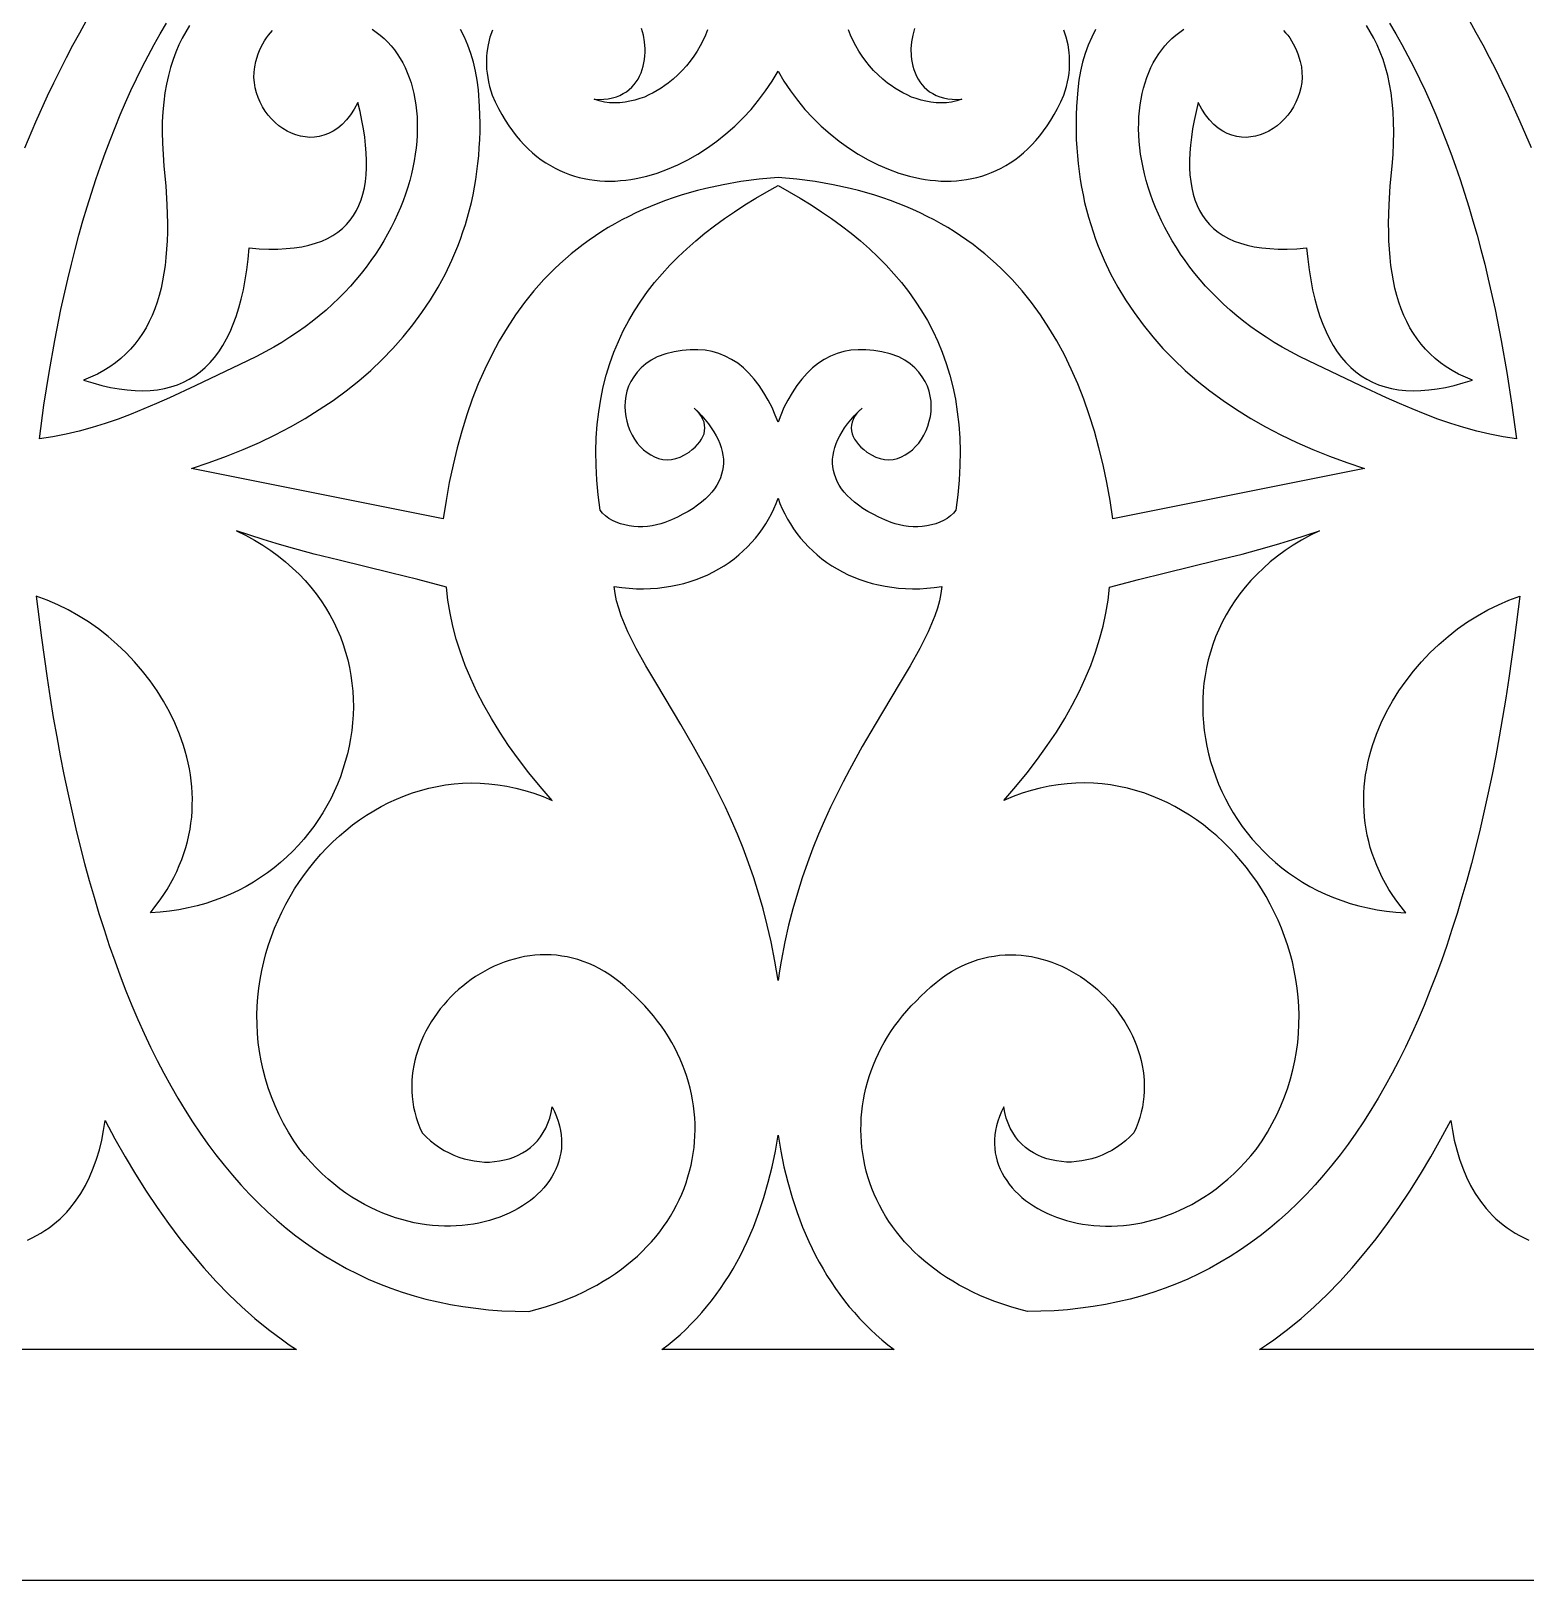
# Model space of a CAD drawing. Extents: x 38.7 to 88.7, y -52.9 to -2.9.
# Drawn here: x 55.49 to 71.81, y -52.91 to -35.98 of the extents above; entities that cross this region are included whole.
import ezdxf

# ---------------------------------------------------------------- set-up
doc = ezdxf.new("R2010")
doc.units = 0
doc.header["$MEASUREMENT"] = 0
doc.layers.add('LAYER_1', color=18, linetype='CONTINUOUS')

msp = doc.modelspace()

# ---------------------------------------------------------------- linework, layer by layer
at = {"layer": 'LAYER_1'}
for points in [[(38.681, -52.906), (88.681, -52.906), (88.681, -2.906), (38.681, -2.906)], [(63.65, -37.667), (63.773, -37.736), (63.893, -37.806), (64.011, -37.878), (64.125, -37.953), (64.236, -38.029), (64.344, -38.108), (64.449, -38.189), (64.55, -38.272), (64.648, -38.358), (64.742, -38.447), (64.831, -38.538), (64.917, -38.631), (64.999, -38.728), (65.076, -38.827), (65.149, -38.93), (65.218, -39.036), (65.282, -39.144), (65.341, -39.256), (65.395, -39.372), (65.444, -39.49), (65.488, -39.613), (65.527, -39.739), (65.56, -39.868), (65.588, -40.002), (65.609, -40.139), (65.626, -40.28), (65.636, -40.425), (65.64, -40.575), (65.638, -40.728), (65.63, -40.886), (65.615, -41.049), (65.594, -41.216), (65.567, -41.249), (65.535, -41.278), (65.499, -41.305), (65.46, -41.328), (65.418, -41.347), (65.373, -41.363), (65.326, -41.376), (65.277, -41.386), (65.227, -41.393), (65.177, -41.396), (65.126, -41.396), (65.076, -41.393), (65.026, -41.387), (64.977, -41.377), (64.93, -41.365), (64.886, -41.349), (64.816, -41.321), (64.75, -41.291), (64.689, -41.26), (64.632, -41.228), (64.578, -41.195), (64.529, -41.162), (64.484, -41.127), (64.444, -41.091), (64.407, -41.055), (64.373, -41.018), (64.344, -40.98), (64.319, -40.942), (64.298, -40.903), (64.28, -40.863), (64.266, -40.823), (64.256, -40.782), (64.249, -40.741), (64.246, -40.7), (64.247, -40.658), (64.251, -40.615), (64.259, -40.573), (64.271, -40.53), (64.285, -40.487), (64.304, -40.444), (64.325, -40.401), (64.35, -40.358), (64.378, -40.314), (64.41, -40.271), (64.445, -40.228), (64.482, -40.185), (64.524, -40.142), (64.568, -40.099), (64.536, -40.13), (64.509, -40.161), (64.487, -40.193), (64.47, -40.224), (64.459, -40.255), (64.452, -40.286), (64.45, -40.317), (64.453, -40.348), (64.46, -40.379), (64.471, -40.409), (64.486, -40.439), (64.506, -40.468), (64.529, -40.497), (64.556, -40.525), (64.587, -40.553), (64.621, -40.58), (64.67, -40.612), (64.718, -40.636), (64.767, -40.652), (64.815, -40.661), (64.862, -40.664), (64.909, -40.66), (64.954, -40.649), (64.998, -40.633), (65.04, -40.612), (65.081, -40.586), (65.119, -40.555), (65.154, -40.52), (65.187, -40.481), (65.217, -40.439), (65.244, -40.394), (65.268, -40.346), (65.287, -40.296), (65.303, -40.244), (65.315, -40.191), (65.322, -40.136), (65.324, -40.081), (65.322, -40.025), (65.314, -39.97), (65.301, -39.915), (65.282, -39.861), (65.257, -39.808), (65.227, -39.757), (65.189, -39.707), (65.145, -39.66), (65.094, -39.616), (65.036, -39.575), (64.971, -39.538), (64.876, -39.508), (64.784, -39.485), (64.696, -39.47), (64.61, -39.462), (64.527, -39.462), (64.447, -39.468), (64.37, -39.482), (64.296, -39.503), (64.225, -39.532), (64.156, -39.568), (64.091, -39.61), (64.028, -39.66), (63.967, -39.718), (63.91, -39.782), (63.855, -39.854), (63.803, -39.932), (63.756, -40.013), (63.715, -40.094), (63.68, -40.175), (63.65, -40.255), (63.62, -40.175), (63.585, -40.094), (63.544, -40.013), (63.496, -39.932), (63.444, -39.854), (63.389, -39.782), (63.332, -39.718), (63.272, -39.66), (63.209, -39.61), (63.143, -39.568), (63.074, -39.532), (63.003, -39.503), (62.929, -39.482), (62.852, -39.468), (62.772, -39.462), (62.69, -39.462), (62.604, -39.47), (62.515, -39.485), (62.424, -39.508), (62.329, -39.538), (62.263, -39.575), (62.205, -39.616), (62.154, -39.66), (62.11, -39.707), (62.073, -39.757), (62.042, -39.808), (62.017, -39.861), (61.999, -39.915), (61.985, -39.97), (61.978, -40.025), (61.975, -40.081), (61.978, -40.136), (61.985, -40.191), (61.996, -40.244), (62.012, -40.296), (62.032, -40.346), (62.055, -40.394), (62.082, -40.439), (62.112, -40.481), (62.145, -40.52), (62.181, -40.555), (62.219, -40.586), (62.259, -40.612), (62.301, -40.633), (62.345, -40.649), (62.39, -40.66), (62.437, -40.664), (62.484, -40.661), (62.532, -40.652), (62.581, -40.636), (62.629, -40.612), (62.678, -40.58), (62.712, -40.553), (62.743, -40.525), (62.771, -40.497), (62.794, -40.468), (62.814, -40.439), (62.829, -40.409), (62.841, -40.379), (62.848, -40.348), (62.85, -40.317), (62.848, -40.286), (62.842, -40.255), (62.83, -40.224), (62.813, -40.193), (62.792, -40.161), (62.764, -40.13), (62.732, -40.099), (62.776, -40.142), (62.817, -40.185), (62.855, -40.228), (62.89, -40.271), (62.921, -40.314), (62.95, -40.358), (62.975, -40.401), (62.996, -40.444), (63.014, -40.487), (63.029, -40.53), (63.04, -40.573), (63.048, -40.615), (63.053, -40.658), (63.053, -40.7), (63.05, -40.741), (63.044, -40.782), (63.034, -40.823), (63.02, -40.863), (63.002, -40.903), (62.981, -40.942), (62.955, -40.98), (62.926, -41.018), (62.893, -41.055), (62.856, -41.091), (62.815, -41.127), (62.77, -41.162), (62.721, -41.195), (62.668, -41.228), (62.611, -41.26), (62.55, -41.291), (62.484, -41.321), (62.414, -41.349), (62.37, -41.365), (62.323, -41.377), (62.274, -41.387), (62.224, -41.393), (62.174, -41.396), (62.123, -41.396), (62.073, -41.393), (62.023, -41.386), (61.974, -41.376), (61.927, -41.363), (61.882, -41.347), (61.84, -41.328), (61.801, -41.305), (61.765, -41.278), (61.733, -41.249), (61.706, -41.216), (61.685, -41.049), (61.67, -40.886), (61.662, -40.728), (61.66, -40.575), (61.664, -40.425), (61.674, -40.28), (61.69, -40.139), (61.712, -40.002), (61.74, -39.868), (61.773, -39.739), (61.812, -39.613), (61.856, -39.49), (61.905, -39.372), (61.959, -39.256), (62.018, -39.144), (62.082, -39.036), (62.15, -38.93), (62.224, -38.827), (62.301, -38.728), (62.383, -38.631), (62.469, -38.538), (62.558, -38.447), (62.652, -38.358), (62.75, -38.272), (62.851, -38.189), (62.956, -38.108), (63.064, -38.029), (63.175, -37.953), (63.289, -37.878), (63.407, -37.806), (63.527, -37.736)], [(63.65, -41.082), (63.671, -41.141), (63.696, -41.199), (63.723, -41.256), (63.752, -41.312), (63.785, -41.366), (63.819, -41.419), (63.857, -41.471), (63.897, -41.521), (63.939, -41.569), (63.983, -41.616), (64.03, -41.661), (64.079, -41.704), (64.13, -41.746), (64.184, -41.785), (64.239, -41.822), (64.296, -41.857), (64.356, -41.889), (64.417, -41.92), (64.48, -41.947), (64.544, -41.973), (64.611, -41.995), (64.679, -42.015), (64.749, -42.032), (64.82, -42.047), (64.893, -42.058), (64.967, -42.066), (65.043, -42.072), (65.12, -42.074), (65.198, -42.073), (65.277, -42.068), (65.358, -42.06), (65.44, -42.049), (65.43, -42.127), (65.413, -42.206), (65.391, -42.287), (65.363, -42.371), (65.329, -42.456), (65.291, -42.543), (65.247, -42.633), (65.2, -42.725), (65.094, -42.916), (64.975, -43.118), (64.711, -43.557), (64.571, -43.797), (64.43, -44.051), (64.361, -44.184), (64.292, -44.321), (64.224, -44.462), (64.157, -44.607), (64.093, -44.756), (64.031, -44.91), (63.971, -45.068), (63.914, -45.232), (63.861, -45.399), (63.811, -45.572), (63.766, -45.75), (63.725, -45.933), (63.684, -46.143), (63.666, -46.248), (63.65, -46.353), (63.634, -46.248), (63.616, -46.143), (63.574, -45.933), (63.533, -45.75), (63.488, -45.572), (63.438, -45.399), (63.385, -45.232), (63.328, -45.068), (63.269, -44.91), (63.207, -44.756), (63.142, -44.607), (63.076, -44.462), (63.008, -44.321), (62.939, -44.184), (62.869, -44.051), (62.728, -43.797), (62.589, -43.557), (62.325, -43.118), (62.206, -42.916), (62.1, -42.725), (62.052, -42.633), (62.009, -42.543), (61.971, -42.456), (61.937, -42.371), (61.909, -42.287), (61.886, -42.206), (61.87, -42.127), (61.86, -42.049), (61.942, -42.06), (62.022, -42.068), (62.102, -42.073), (62.18, -42.074), (62.257, -42.072), (62.332, -42.066), (62.407, -42.058), (62.479, -42.047), (62.551, -42.032), (62.62, -42.015), (62.688, -41.995), (62.755, -41.973), (62.82, -41.947), (62.883, -41.92), (62.944, -41.889), (63.003, -41.857), (63.06, -41.822), (63.116, -41.785), (63.169, -41.746), (63.22, -41.704), (63.269, -41.661), (63.316, -41.616), (63.361, -41.569), (63.403, -41.521), (63.443, -41.471), (63.48, -41.419), (63.515, -41.366), (63.547, -41.312), (63.577, -41.256), (63.604, -41.199), (63.628, -41.141)], [(57.731, -41.439), (57.831, -41.489), (57.928, -41.542), (58.02, -41.598), (58.107, -41.657), (58.19, -41.718), (58.269, -41.781), (58.344, -41.847), (58.415, -41.914), (58.481, -41.984), (58.543, -42.056), (58.602, -42.129), (58.656, -42.204), (58.706, -42.28), (58.752, -42.358), (58.794, -42.438), (58.832, -42.518), (58.867, -42.6), (58.897, -42.682), (58.924, -42.766), (58.947, -42.85), (58.967, -42.935), (58.982, -43.02), (58.994, -43.106), (59.003, -43.192), (59.007, -43.278), (59.009, -43.365), (59.006, -43.451), (59.001, -43.538), (58.992, -43.624), (58.979, -43.709), (58.963, -43.795), (58.944, -43.879), (58.921, -43.963), (58.895, -44.047), (58.867, -44.129), (58.834, -44.21), (58.799, -44.29), (58.761, -44.369), (58.719, -44.447), (58.675, -44.523), (58.627, -44.597), (58.577, -44.67), (58.523, -44.741), (58.467, -44.81), (58.408, -44.877), (58.346, -44.941), (58.281, -45.004), (58.214, -45.064), (58.143, -45.122), (58.071, -45.177), (57.995, -45.23), (57.917, -45.279), (57.836, -45.326), (57.753, -45.37), (57.667, -45.41), (57.579, -45.447), (57.489, -45.481), (57.396, -45.512), (57.301, -45.538), (57.203, -45.561), (57.103, -45.581), (57.001, -45.596), (56.897, -45.607), (56.791, -45.614), (56.841, -45.551), (56.888, -45.488), (56.932, -45.424), (56.973, -45.36), (57.011, -45.295), (57.046, -45.23), (57.078, -45.165), (57.107, -45.099), (57.134, -45.034), (57.157, -44.968), (57.178, -44.901), (57.196, -44.835), (57.211, -44.768), (57.224, -44.702), (57.234, -44.635), (57.242, -44.569), (57.247, -44.502), (57.249, -44.436), (57.25, -44.37), (57.248, -44.304), (57.243, -44.238), (57.237, -44.172), (57.228, -44.107), (57.217, -44.042), (57.204, -43.977), (57.189, -43.913), (57.172, -43.849), (57.153, -43.786), (57.109, -43.661), (57.058, -43.539), (56.999, -43.419), (56.935, -43.302), (56.864, -43.188), (56.787, -43.079), (56.704, -42.973), (56.617, -42.871), (56.525, -42.774), (56.428, -42.682), (56.328, -42.595), (56.223, -42.513), (56.116, -42.437), (56.006, -42.368), (55.893, -42.304), (55.778, -42.248), (55.661, -42.198), (55.543, -42.156), (55.599, -42.61), (55.661, -43.052), (55.695, -43.268), (55.73, -43.482), (55.767, -43.692), (55.806, -43.899), (55.846, -44.103), (55.888, -44.304), (55.932, -44.502), (55.977, -44.697), (56.024, -44.889), (56.072, -45.077), (56.123, -45.263), (56.175, -45.445), (56.229, -45.623), (56.284, -45.799), (56.341, -45.971), (56.401, -46.14), (56.461, -46.305), (56.524, -46.468), (56.589, -46.626), (56.655, -46.782), (56.723, -46.934), (56.793, -47.082), (56.865, -47.228), (56.938, -47.369), (57.014, -47.507), (57.091, -47.642), (57.171, -47.773), (57.252, -47.9), (57.335, -48.024), (57.42, -48.144), (57.507, -48.261), (57.596, -48.374), (57.687, -48.483), (57.78, -48.589), (57.875, -48.691), (57.972, -48.789), (58.071, -48.884), (58.172, -48.974), (58.274, -49.061), (58.379, -49.144), (58.486, -49.223), (58.596, -49.299), (58.707, -49.37), (58.82, -49.438), (58.935, -49.502), (59.053, -49.561), (59.172, -49.617), (59.294, -49.669), (59.418, -49.716), (59.544, -49.76), (59.672, -49.8), (59.802, -49.836), (59.935, -49.867), (60.07, -49.894), (60.207, -49.918), (60.346, -49.937), (60.487, -49.952), (60.631, -49.963), (60.776, -49.969), (60.925, -49.971), (61.017, -49.947), (61.107, -49.921), (61.195, -49.892), (61.28, -49.862), (61.363, -49.83), (61.444, -49.796), (61.521, -49.76), (61.597, -49.722), (61.67, -49.683), (61.74, -49.642), (61.809, -49.6), (61.874, -49.556), (61.938, -49.51), (61.998, -49.463), (62.057, -49.415), (62.113, -49.366), (62.167, -49.315), (62.218, -49.263), (62.267, -49.21), (62.313, -49.155), (62.357, -49.1), (62.399, -49.044), (62.438, -48.987), (62.475, -48.929), (62.509, -48.87), (62.541, -48.81), (62.571, -48.75), (62.598, -48.688), (62.623, -48.627), (62.646, -48.564), (62.666, -48.501), (62.684, -48.438), (62.7, -48.374), (62.713, -48.31), (62.724, -48.246), (62.732, -48.181), (62.738, -48.116), (62.742, -48.051), (62.744, -47.986), (62.743, -47.921), (62.74, -47.856), (62.734, -47.79), (62.726, -47.725), (62.716, -47.66), (62.704, -47.596), (62.689, -47.531), (62.672, -47.467), (62.653, -47.403), (62.631, -47.34), (62.607, -47.277), (62.581, -47.215), (62.552, -47.153), (62.522, -47.092), (62.488, -47.032), (62.453, -46.972), (62.416, -46.913), (62.376, -46.855), (62.334, -46.798), (62.289, -46.741), (62.242, -46.686), (62.194, -46.632), (62.142, -46.579), (62.089, -46.527), (62.033, -46.476), (61.979, -46.425), (61.924, -46.378), (61.868, -46.334), (61.811, -46.294), (61.754, -46.257), (61.697, -46.224), (61.639, -46.195), (61.581, -46.169), (61.522, -46.146), (61.463, -46.126), (61.405, -46.11), (61.346, -46.097), (61.287, -46.087), (61.228, -46.079), (61.169, -46.075), (61.111, -46.073), (61.052, -46.074), (60.994, -46.078), (60.936, -46.085), (60.879, -46.094), (60.822, -46.106), (60.766, -46.12), (60.711, -46.136), (60.656, -46.155), (60.602, -46.176), (60.549, -46.199), (60.496, -46.224), (60.445, -46.251), (60.394, -46.281), (60.345, -46.312), (60.297, -46.345), (60.25, -46.379), (60.204, -46.416), (60.159, -46.454), (60.116, -46.493), (60.075, -46.534), (60.035, -46.577), (59.996, -46.621), (59.959, -46.666), (59.924, -46.712), (59.891, -46.76), (59.859, -46.808), (59.83, -46.858), (59.802, -46.908), (59.777, -46.96), (59.753, -47.012), (59.732, -47.065), (59.713, -47.119), (59.696, -47.173), (59.681, -47.228), (59.669, -47.284), (59.66, -47.34), (59.653, -47.396), (59.648, -47.452), (59.647, -47.509), (59.648, -47.566), (59.652, -47.623), (59.658, -47.68), (59.668, -47.737), (59.68, -47.794), (59.696, -47.85), (59.715, -47.906), (59.737, -47.963), (59.762, -48.018), (59.806, -48.064), (59.852, -48.106), (59.9, -48.144), (59.95, -48.18), (60.002, -48.211), (60.055, -48.239), (60.108, -48.264), (60.163, -48.285), (60.219, -48.302), (60.274, -48.316), (60.331, -48.327), (60.387, -48.334), (60.443, -48.338), (60.498, -48.338), (60.553, -48.334), (60.607, -48.327), (60.66, -48.316), (60.712, -48.302), (60.762, -48.285), (60.811, -48.264), (60.857, -48.239), (60.902, -48.211), (60.944, -48.179), (60.984, -48.144), (61.02, -48.105), (61.054, -48.063), (61.085, -48.017), (61.112, -47.967), (61.135, -47.915), (61.155, -47.858), (61.17, -47.798), (61.181, -47.735), (61.207, -47.787), (61.229, -47.839), (61.247, -47.891), (61.262, -47.942), (61.273, -47.992), (61.28, -48.042), (61.284, -48.092), (61.285, -48.141), (61.282, -48.189), (61.276, -48.236), (61.267, -48.283), (61.255, -48.328), (61.24, -48.373), (61.222, -48.417), (61.201, -48.459), (61.178, -48.501), (61.151, -48.541), (61.123, -48.581), (61.092, -48.619), (61.058, -48.655), (61.022, -48.691), (60.984, -48.725), (60.944, -48.757), (60.901, -48.788), (60.857, -48.818), (60.81, -48.846), (60.762, -48.872), (60.712, -48.897), (60.661, -48.919), (60.608, -48.94), (60.553, -48.959), (60.497, -48.976), (60.439, -48.992), (60.381, -49.005), (60.321, -49.016), (60.259, -49.025), (60.197, -49.032), (60.134, -49.036), (60.07, -49.039), (60.006, -49.038), (59.94, -49.036), (59.874, -49.031), (59.807, -49.024), (59.74, -49.014), (59.673, -49.001), (59.605, -48.986), (59.537, -48.968), (59.469, -48.948), (59.401, -48.924), (59.332, -48.898), (59.264, -48.869), (59.196, -48.837), (59.129, -48.801), (59.061, -48.763), (58.994, -48.722), (58.928, -48.677), (58.862, -48.63), (58.797, -48.578), (58.732, -48.524), (58.669, -48.466), (58.606, -48.405), (58.544, -48.341), (58.484, -48.272), (58.424, -48.201), (58.36, -48.107), (58.301, -48.013), (58.247, -47.917), (58.198, -47.821), (58.154, -47.724), (58.114, -47.626), (58.079, -47.528), (58.049, -47.429), (58.023, -47.33), (58.001, -47.231), (57.984, -47.131), (57.97, -47.032), (57.961, -46.932), (57.956, -46.833), (57.955, -46.734), (57.958, -46.636), (57.965, -46.537), (57.976, -46.44), (57.99, -46.343), (58.008, -46.247), (58.029, -46.152), (58.054, -46.058), (58.082, -45.965), (58.113, -45.874), (58.148, -45.783), (58.186, -45.694), (58.227, -45.607), (58.27, -45.521), (58.317, -45.437), (58.367, -45.354), (58.419, -45.274), (58.474, -45.196), (58.532, -45.12), (58.592, -45.046), (58.654, -44.974), (58.719, -44.905), (58.786, -44.839), (58.856, -44.775), (58.927, -44.714), (59.001, -44.655), (59.076, -44.6), (59.154, -44.548), (59.233, -44.499), (59.314, -44.453), (59.397, -44.411), (59.481, -44.372), (59.567, -44.337), (59.654, -44.305), (59.743, -44.277), (59.832, -44.253), (59.924, -44.234), (60.016, -44.218), (60.109, -44.206), (60.203, -44.199), (60.298, -44.196), (60.394, -44.198), (60.491, -44.204), (60.588, -44.215), (60.686, -44.231), (60.784, -44.252), (60.883, -44.278), (60.982, -44.309), (61.082, -44.345), (61.181, -44.387), (61.05, -44.236), (60.928, -44.086), (60.813, -43.937), (60.706, -43.788), (60.608, -43.64), (60.517, -43.493), (60.434, -43.347), (60.359, -43.201), (60.292, -43.056), (60.232, -42.911), (60.179, -42.767), (60.134, -42.624), (60.096, -42.481), (60.066, -42.339), (60.042, -42.197), (60.026, -42.056), (59.712, -41.973), (59.415, -41.899), (58.853, -41.763), (58.579, -41.694), (58.304, -41.619), (58.164, -41.579), (58.022, -41.536), (57.878, -41.489)], [(69.569, -41.439), (69.468, -41.489), (69.372, -41.542), (69.28, -41.598), (69.192, -41.657), (69.109, -41.718), (69.03, -41.781), (68.955, -41.847), (68.885, -41.914), (68.818, -41.984), (68.756, -42.056), (68.698, -42.129), (68.644, -42.204), (68.594, -42.28), (68.547, -42.358), (68.505, -42.438), (68.467, -42.518), (68.432, -42.6), (68.402, -42.682), (68.375, -42.766), (68.352, -42.85), (68.333, -42.935), (68.317, -43.02), (68.305, -43.106), (68.297, -43.192), (68.292, -43.278), (68.291, -43.365), (68.293, -43.451), (68.299, -43.538), (68.308, -43.624), (68.32, -43.709), (68.336, -43.795), (68.356, -43.879), (68.378, -43.963), (68.404, -44.047), (68.433, -44.129), (68.465, -44.21), (68.5, -44.29), (68.539, -44.369), (68.58, -44.447), (68.625, -44.523), (68.672, -44.597), (68.723, -44.67), (68.776, -44.741), (68.833, -44.81), (68.892, -44.877), (68.954, -44.941), (69.019, -45.004), (69.086, -45.064), (69.156, -45.122), (69.229, -45.177), (69.305, -45.23), (69.383, -45.279), (69.463, -45.326), (69.547, -45.37), (69.632, -45.41), (69.721, -45.447), (69.811, -45.481), (69.904, -45.512), (69.999, -45.538), (70.097, -45.561), (70.197, -45.581), (70.299, -45.596), (70.403, -45.607), (70.51, -45.614), (70.459, -45.551), (70.412, -45.488), (70.368, -45.424), (70.327, -45.36), (70.289, -45.295), (70.254, -45.23), (70.222, -45.165), (70.193, -45.099), (70.167, -45.034), (70.143, -44.968), (70.123, -44.901), (70.105, -44.835), (70.089, -44.768), (70.077, -44.702), (70.067, -44.635), (70.059, -44.569), (70.054, -44.502), (70.051, -44.436), (70.051, -44.37), (70.053, -44.304), (70.057, -44.238), (70.064, -44.172), (70.072, -44.107), (70.083, -44.042), (70.096, -43.977), (70.111, -43.913), (70.129, -43.849), (70.148, -43.786), (70.191, -43.661), (70.243, -43.539), (70.301, -43.419), (70.366, -43.302), (70.436, -43.188), (70.513, -43.079), (70.596, -42.973), (70.683, -42.871), (70.775, -42.774), (70.871, -42.682), (70.972, -42.595), (71.076, -42.513), (71.184, -42.437), (71.294, -42.368), (71.407, -42.304), (71.522, -42.248), (71.638, -42.198), (71.757, -42.156), (71.7, -42.61), (71.638, -43.052), (71.604, -43.268), (71.569, -43.482), (71.532, -43.692), (71.493, -43.899), (71.453, -44.103), (71.411, -44.304), (71.368, -44.502), (71.322, -44.697), (71.276, -44.889), (71.227, -45.077), (71.177, -45.263), (71.124, -45.445), (71.071, -45.623), (71.015, -45.799), (70.958, -45.971), (70.899, -46.14), (70.838, -46.305), (70.775, -46.468), (70.711, -46.626), (70.644, -46.782), (70.576, -46.934), (70.506, -47.082), (70.434, -47.228), (70.361, -47.369), (70.285, -47.507), (70.208, -47.642), (70.128, -47.773), (70.047, -47.9), (69.964, -48.024), (69.879, -48.144), (69.792, -48.261), (69.703, -48.374), (69.612, -48.483), (69.519, -48.589), (69.424, -48.691), (69.328, -48.789), (69.229, -48.884), (69.128, -48.974), (69.025, -49.061), (68.92, -49.144), (68.813, -49.223), (68.704, -49.299), (68.593, -49.37), (68.479, -49.438), (68.364, -49.502), (68.247, -49.561), (68.127, -49.617), (68.005, -49.669), (67.882, -49.716), (67.756, -49.76), (67.628, -49.8), (67.497, -49.836), (67.365, -49.867), (67.23, -49.894), (67.093, -49.918), (66.954, -49.937), (66.813, -49.952), (66.669, -49.963), (66.523, -49.969), (66.375, -49.971), (66.283, -49.947), (66.193, -49.921), (66.105, -49.892), (66.02, -49.862), (65.937, -49.83), (65.856, -49.796), (65.778, -49.76), (65.703, -49.722), (65.63, -49.683), (65.559, -49.642), (65.491, -49.6), (65.426, -49.556), (65.362, -49.51), (65.301, -49.463), (65.243, -49.415), (65.187, -49.366), (65.133, -49.315), (65.082, -49.263), (65.033, -49.21), (64.987, -49.155), (64.943, -49.1), (64.901, -49.044), (64.862, -48.987), (64.825, -48.929), (64.79, -48.87), (64.758, -48.81), (64.729, -48.75), (64.701, -48.688), (64.676, -48.627), (64.654, -48.564), (64.633, -48.501), (64.615, -48.438), (64.6, -48.374), (64.587, -48.31), (64.576, -48.246), (64.567, -48.181), (64.561, -48.116), (64.557, -48.051), (64.556, -47.986), (64.557, -47.921), (64.56, -47.856), (64.565, -47.79), (64.573, -47.725), (64.583, -47.66), (64.596, -47.596), (64.61, -47.531), (64.627, -47.467), (64.647, -47.403), (64.668, -47.34), (64.692, -47.277), (64.719, -47.215), (64.747, -47.153), (64.778, -47.092), (64.811, -47.032), (64.846, -46.972), (64.884, -46.913), (64.924, -46.855), (64.966, -46.798), (65.011, -46.741), (65.057, -46.686), (65.106, -46.632), (65.158, -46.579), (65.211, -46.527), (65.267, -46.476), (65.321, -46.425), (65.377, -46.378), (65.432, -46.334), (65.489, -46.294), (65.546, -46.257), (65.603, -46.224), (65.661, -46.195), (65.719, -46.169), (65.778, -46.146), (65.837, -46.126), (65.895, -46.11), (65.954, -46.097), (66.013, -46.087), (66.072, -46.079), (66.131, -46.075), (66.189, -46.073), (66.248, -46.074), (66.306, -46.078), (66.363, -46.085), (66.421, -46.094), (66.477, -46.106), (66.533, -46.12), (66.589, -46.136), (66.644, -46.155), (66.698, -46.176), (66.751, -46.199), (66.804, -46.224), (66.855, -46.251), (66.906, -46.281), (66.955, -46.312), (67.003, -46.345), (67.05, -46.379), (67.096, -46.416), (67.14, -46.454), (67.183, -46.493), (67.225, -46.534), (67.265, -46.577), (67.304, -46.621), (67.34, -46.666), (67.375, -46.712), (67.409, -46.76), (67.44, -46.808), (67.47, -46.858), (67.497, -46.908), (67.523, -46.96), (67.547, -47.012), (67.568, -47.065), (67.587, -47.119), (67.604, -47.173), (67.618, -47.228), (67.63, -47.284), (67.64, -47.34), (67.647, -47.396), (67.651, -47.452), (67.653, -47.509), (67.652, -47.566), (67.648, -47.623), (67.641, -47.68), (67.632, -47.737), (67.619, -47.794), (67.604, -47.85), (67.585, -47.906), (67.563, -47.963), (67.538, -48.018), (67.494, -48.064), (67.447, -48.106), (67.399, -48.144), (67.349, -48.18), (67.298, -48.211), (67.245, -48.239), (67.191, -48.264), (67.137, -48.285), (67.081, -48.302), (67.025, -48.316), (66.969, -48.327), (66.913, -48.334), (66.857, -48.338), (66.801, -48.338), (66.747, -48.334), (66.692, -48.327), (66.639, -48.316), (66.588, -48.302), (66.537, -48.285), (66.489, -48.264), (66.442, -48.239), (66.398, -48.211), (66.356, -48.179), (66.316, -48.144), (66.279, -48.105), (66.246, -48.063), (66.215, -48.017), (66.188, -47.967), (66.165, -47.915), (66.145, -47.858), (66.13, -47.798), (66.119, -47.735), (66.093, -47.787), (66.071, -47.839), (66.053, -47.891), (66.038, -47.942), (66.027, -47.992), (66.02, -48.042), (66.016, -48.092), (66.015, -48.141), (66.018, -48.189), (66.024, -48.236), (66.033, -48.283), (66.045, -48.328), (66.06, -48.373), (66.078, -48.417), (66.099, -48.459), (66.122, -48.501), (66.149, -48.541), (66.177, -48.581), (66.209, -48.619), (66.242, -48.655), (66.278, -48.691), (66.316, -48.725), (66.356, -48.757), (66.399, -48.788), (66.443, -48.818), (66.49, -48.846), (66.538, -48.872), (66.588, -48.897), (66.639, -48.919), (66.692, -48.94), (66.747, -48.959), (66.803, -48.976), (66.861, -48.992), (66.919, -49.005), (66.979, -49.016), (67.04, -49.025), (67.103, -49.032), (67.166, -49.036), (67.23, -49.039), (67.294, -49.038), (67.36, -49.036), (67.426, -49.031), (67.492, -49.024), (67.56, -49.014), (67.627, -49.001), (67.695, -48.986), (67.763, -48.968), (67.831, -48.948), (67.899, -48.924), (67.967, -48.898), (68.035, -48.869), (68.103, -48.837), (68.171, -48.801), (68.238, -48.763), (68.305, -48.722), (68.372, -48.677), (68.438, -48.63), (68.503, -48.578), (68.567, -48.524), (68.631, -48.466), (68.694, -48.405), (68.755, -48.341), (68.816, -48.272), (68.876, -48.201), (68.94, -48.107), (68.998, -48.013), (69.052, -47.917), (69.101, -47.821), (69.146, -47.724), (69.185, -47.626), (69.22, -47.528), (69.251, -47.429), (69.277, -47.33), (69.299, -47.231), (69.316, -47.131), (69.329, -47.032), (69.338, -46.932), (69.343, -46.833), (69.344, -46.734), (69.341, -46.636), (69.334, -46.537), (69.324, -46.44), (69.31, -46.343), (69.292, -46.247), (69.271, -46.152), (69.246, -46.058), (69.218, -45.965), (69.186, -45.874), (69.152, -45.783), (69.114, -45.694), (69.073, -45.607), (69.029, -45.521), (68.983, -45.437), (68.933, -45.354), (68.881, -45.274), (68.826, -45.196), (68.768, -45.12), (68.708, -45.046), (68.646, -44.974), (68.581, -44.905), (68.513, -44.839), (68.444, -44.775), (68.373, -44.714), (68.299, -44.655), (68.223, -44.6), (68.146, -44.548), (68.067, -44.499), (67.986, -44.453), (67.903, -44.411), (67.819, -44.372), (67.733, -44.337), (67.646, -44.305), (67.557, -44.277), (67.468, -44.253), (67.376, -44.234), (67.284, -44.218), (67.191, -44.206), (67.097, -44.199), (67.002, -44.196), (66.906, -44.198), (66.809, -44.204), (66.712, -44.215), (66.614, -44.231), (66.516, -44.252), (66.417, -44.278), (66.318, -44.309), (66.218, -44.345), (66.119, -44.387), (66.25, -44.236), (66.372, -44.086), (66.487, -43.937), (66.593, -43.788), (66.692, -43.64), (66.783, -43.493), (66.865, -43.347), (66.941, -43.201), (67.008, -43.056), (67.068, -42.911), (67.12, -42.767), (67.165, -42.624), (67.203, -42.481), (67.234, -42.339), (67.257, -42.197), (67.273, -42.056), (67.588, -41.973), (67.885, -41.899), (68.447, -41.763), (68.721, -41.694), (68.996, -41.619), (69.135, -41.579), (69.277, -41.536), (69.421, -41.489)], [(64.92, -50.387), (62.38, -50.387), (62.448, -50.335), (62.514, -50.281), (62.579, -50.225), (62.641, -50.167), (62.701, -50.107), (62.759, -50.047), (62.816, -49.984), (62.87, -49.92), (62.923, -49.854), (62.974, -49.787), (63.022, -49.719), (63.069, -49.649), (63.115, -49.578), (63.158, -49.506), (63.2, -49.433), (63.239, -49.358), (63.278, -49.282), (63.314, -49.205), (63.381, -49.049), (63.442, -48.889), (63.496, -48.725), (63.544, -48.558), (63.586, -48.389), (63.621, -48.218), (63.65, -48.044), (63.679, -48.218), (63.714, -48.389), (63.756, -48.558), (63.804, -48.725), (63.858, -48.889), (63.918, -49.049), (63.986, -49.205), (64.022, -49.282), (64.06, -49.358), (64.1, -49.433), (64.142, -49.506), (64.185, -49.578), (64.23, -49.649), (64.277, -49.719), (64.326, -49.787), (64.377, -49.854), (64.429, -49.92), (64.484, -49.984), (64.54, -50.047), (64.599, -50.107), (64.659, -50.167), (64.721, -50.225), (64.785, -50.281), (64.851, -50.335)]]:
    msp.add_lwpolyline(points, close=True, dxfattribs=at)
for points in [[(55.417, -37.257), (55.539, -36.97), (55.668, -36.686), (55.734, -36.546), (55.803, -36.407), (55.873, -36.269), (55.945, -36.132), (56.018, -35.997), (56.094, -35.864)], [(71.883, -37.257), (71.761, -36.97), (71.632, -36.686), (71.565, -36.546), (71.497, -36.407), (71.427, -36.269), (71.355, -36.132), (71.281, -35.997), (71.206, -35.864)], [(59.214, -35.96), (59.26, -35.992), (59.303, -36.026), (59.345, -36.062), (59.384, -36.101), (59.422, -36.142), (59.457, -36.185), (59.489, -36.23), (59.52, -36.278), (59.548, -36.327), (59.574, -36.379), (59.598, -36.432), (59.619, -36.487), (59.639, -36.544), (59.655, -36.602), (59.67, -36.662), (59.682, -36.723), (59.692, -36.786), (59.7, -36.85), (59.705, -36.915), (59.708, -36.981), (59.708, -37.048), (59.706, -37.116), (59.702, -37.186), (59.695, -37.255), (59.686, -37.326), (59.674, -37.397), (59.66, -37.469), (59.644, -37.541), (59.625, -37.614), (59.603, -37.687), (59.58, -37.76), (59.553, -37.834), (59.524, -37.907), (59.493, -37.98), (59.459, -38.054), (59.422, -38.127), (59.383, -38.2), (59.341, -38.273), (59.297, -38.345), (59.25, -38.417), (59.201, -38.488), (59.149, -38.558), (59.094, -38.628), (59.036, -38.697), (58.976, -38.766), (58.914, -38.833), (58.849, -38.899), (58.781, -38.964), (58.71, -39.028), (58.636, -39.09), (58.56, -39.152), (58.482, -39.211), (58.4, -39.27), (58.316, -39.326), (58.229, -39.381), (58.139, -39.435), (58.046, -39.486), (57.951, -39.536), (57.853, -39.583), (57.281, -39.856), (56.999, -39.987), (56.859, -40.049), (56.719, -40.109), (56.579, -40.166), (56.438, -40.219), (56.297, -40.268), (56.155, -40.313), (56.013, -40.352), (55.87, -40.386), (55.725, -40.413), (55.579, -40.434), (55.628, -40.068), (55.684, -39.711), (55.745, -39.362), (55.813, -39.022), (55.887, -38.69), (55.927, -38.528), (55.968, -38.368), (56.01, -38.21), (56.054, -38.054), (56.099, -37.901), (56.147, -37.75), (56.195, -37.602), (56.245, -37.456), (56.297, -37.312), (56.35, -37.17), (56.405, -37.032), (56.461, -36.895), (56.519, -36.761), (56.578, -36.629), (56.639, -36.5), (56.702, -36.374), (56.766, -36.25), (56.831, -36.128), (56.898, -36.009), (56.967, -35.893)], [(57.219, -35.918), (57.177, -35.986), (57.138, -36.057), (57.101, -36.131), (57.068, -36.209), (57.038, -36.29), (57.011, -36.376), (56.987, -36.465), (56.967, -36.558), (56.95, -36.655), (56.936, -36.756), (56.927, -36.862), (56.921, -36.971), (56.92, -37.086), (56.922, -37.204), (56.929, -37.327), (56.939, -37.455), (56.959, -37.671), (56.972, -37.88), (56.977, -38.079), (56.976, -38.176), (56.973, -38.271), (56.968, -38.363), (56.961, -38.453), (56.951, -38.54), (56.939, -38.626), (56.924, -38.709), (56.907, -38.789), (56.887, -38.868), (56.864, -38.943), (56.839, -39.016), (56.81, -39.087), (56.779, -39.155), (56.744, -39.221), (56.706, -39.284), (56.665, -39.344), (56.621, -39.401), (56.573, -39.456), (56.522, -39.508), (56.467, -39.558), (56.409, -39.604), (56.347, -39.648), (56.281, -39.689), (56.211, -39.727), (56.138, -39.761), (56.06, -39.793), (56.161, -39.825), (56.26, -39.851), (56.356, -39.873), (56.448, -39.89), (56.538, -39.901), (56.625, -39.908), (56.709, -39.91), (56.79, -39.907), (56.868, -39.899), (56.944, -39.886), (57.016, -39.868), (57.086, -39.845), (57.152, -39.817), (57.216, -39.784), (57.277, -39.746), (57.335, -39.704), (57.39, -39.656), (57.443, -39.603), (57.492, -39.546), (57.539, -39.483), (57.582, -39.416), (57.623, -39.344), (57.661, -39.266), (57.696, -39.184), (57.728, -39.097), (57.757, -39.005), (57.784, -38.908), (57.807, -38.806), (57.828, -38.699), (57.845, -38.588), (57.86, -38.471), (57.872, -38.349), (57.981, -38.358), (58.084, -38.362), (58.183, -38.362), (58.275, -38.357), (58.363, -38.349), (58.446, -38.336), (58.524, -38.319), (58.596, -38.298), (58.664, -38.274), (58.728, -38.245), (58.786, -38.213), (58.84, -38.177), (58.889, -38.137), (58.934, -38.093), (58.974, -38.046), (59.011, -37.996), (59.042, -37.942), (59.07, -37.884), (59.094, -37.824), (59.113, -37.76), (59.129, -37.693), (59.14, -37.622), (59.148, -37.549), (59.152, -37.473), (59.153, -37.393), (59.149, -37.311), (59.143, -37.226), (59.133, -37.138), (59.119, -37.048), (59.102, -36.955), (59.082, -36.859), (59.059, -36.761), (59.019, -36.832), (58.977, -36.896), (58.933, -36.951), (58.887, -36.999), (58.839, -37.039), (58.79, -37.072), (58.739, -37.099), (58.688, -37.118), (58.637, -37.132), (58.585, -37.139), (58.533, -37.141), (58.482, -37.137), (58.431, -37.128), (58.381, -37.114), (58.332, -37.095), (58.285, -37.072), (58.239, -37.045), (58.196, -37.014), (58.154, -36.979), (58.115, -36.94), (58.079, -36.899), (58.046, -36.854), (58.016, -36.807), (57.99, -36.758), (57.967, -36.707), (57.949, -36.654), (57.936, -36.599), (57.927, -36.543), (57.923, -36.486), (57.924, -36.428), (57.931, -36.37), (57.943, -36.312), (57.969, -36.228), (57.984, -36.19), (58.001, -36.153), (58.019, -36.118), (58.038, -36.085), (58.058, -36.054), (58.08, -36.025), (58.103, -35.998), (58.127, -35.973)], [(67.12, -35.964), (67.078, -36.047), (67.04, -36.134), (67.006, -36.225), (66.978, -36.319), (66.955, -36.416), (66.937, -36.516), (66.925, -36.62), (66.912, -36.805), (66.908, -36.896), (66.907, -36.987), (66.907, -37.077), (66.91, -37.166), (66.915, -37.254), (66.921, -37.342), (66.93, -37.428), (66.94, -37.514), (66.953, -37.6), (66.967, -37.684), (66.983, -37.768), (67.001, -37.851), (67.021, -37.932), (67.043, -38.014), (67.067, -38.094), (67.093, -38.173), (67.12, -38.252), (67.15, -38.329), (67.181, -38.406), (67.214, -38.482), (67.285, -38.631), (67.363, -38.777), (67.449, -38.918), (67.541, -39.056), (67.64, -39.19), (67.745, -39.32), (67.857, -39.447), (67.976, -39.569), (68.101, -39.687), (68.232, -39.801), (68.37, -39.91), (68.513, -40.015), (68.662, -40.116), (68.818, -40.213), (68.979, -40.305), (69.145, -40.392), (69.318, -40.475), (69.495, -40.553), (69.678, -40.626), (69.867, -40.694), (70.06, -40.758), (67.308, -41.311), (67.278, -41.109), (67.242, -40.913), (67.202, -40.721), (67.157, -40.533), (67.107, -40.351), (67.052, -40.174), (66.991, -40.002), (66.926, -39.835), (66.855, -39.674), (66.779, -39.517), (66.697, -39.366), (66.61, -39.221), (66.518, -39.081), (66.42, -38.947), (66.317, -38.818), (66.263, -38.756), (66.208, -38.696), (66.151, -38.637), (66.093, -38.579), (66.033, -38.523), (65.972, -38.468), (65.91, -38.415), (65.846, -38.363), (65.781, -38.313), (65.714, -38.264), (65.645, -38.217), (65.576, -38.171), (65.504, -38.127), (65.432, -38.085), (65.357, -38.044), (65.281, -38.004), (65.204, -37.967), (65.125, -37.931), (65.045, -37.896), (64.963, -37.863), (64.879, -37.832), (64.794, -37.802), (64.708, -37.774), (64.62, -37.748), (64.53, -37.723), (64.439, -37.7), (64.251, -37.659), (64.057, -37.625), (63.857, -37.598), (63.65, -37.578), (63.443, -37.598), (63.243, -37.625), (63.049, -37.659), (62.861, -37.7), (62.77, -37.723), (62.68, -37.748), (62.592, -37.774), (62.505, -37.802), (62.42, -37.832), (62.337, -37.863), (62.255, -37.896), (62.175, -37.931), (62.096, -37.967), (62.018, -38.004), (61.942, -38.044), (61.868, -38.085), (61.795, -38.127), (61.724, -38.171), (61.654, -38.217), (61.586, -38.264), (61.519, -38.313), (61.454, -38.363), (61.39, -38.415), (61.327, -38.468), (61.266, -38.523), (61.207, -38.579), (61.149, -38.637), (61.092, -38.696), (61.037, -38.756), (60.983, -38.818), (60.879, -38.947), (60.781, -39.081), (60.689, -39.221), (60.602, -39.366), (60.521, -39.517), (60.445, -39.674), (60.374, -39.835), (60.308, -40.002), (60.248, -40.174), (60.193, -40.351), (60.143, -40.533), (60.098, -40.721), (60.057, -40.913), (60.022, -41.109), (59.992, -41.311), (57.24, -40.758), (57.433, -40.694), (57.621, -40.626), (57.804, -40.553), (57.982, -40.475), (58.154, -40.392), (58.321, -40.305), (58.482, -40.213), (58.637, -40.116), (58.787, -40.015), (58.93, -39.91), (59.067, -39.801), (59.199, -39.687), (59.324, -39.569), (59.442, -39.447), (59.554, -39.32), (59.66, -39.19), (59.759, -39.056), (59.851, -38.918), (59.936, -38.777), (60.015, -38.631), (60.086, -38.482), (60.119, -38.406), (60.15, -38.329), (60.18, -38.252), (60.207, -38.173), (60.233, -38.094), (60.257, -38.014), (60.278, -37.932), (60.299, -37.851), (60.317, -37.768), (60.333, -37.684), (60.347, -37.6), (60.36, -37.514), (60.37, -37.428), (60.379, -37.342), (60.385, -37.254), (60.39, -37.166), (60.393, -37.077), (60.393, -36.987), (60.392, -36.896), (60.388, -36.805), (60.375, -36.62), (60.363, -36.516), (60.345, -36.416), (60.322, -36.319), (60.293, -36.225), (60.26, -36.134), (60.222, -36.047), (60.179, -35.964)], [(60.528, -35.968), (60.501, -36.047), (60.481, -36.129), (60.468, -36.215), (60.464, -36.259), (60.463, -36.304), (60.463, -36.349), (60.465, -36.395), (60.47, -36.441), (60.477, -36.488), (60.486, -36.536), (60.497, -36.584), (60.511, -36.632), (60.527, -36.681), (60.56, -36.754), (60.594, -36.824), (60.631, -36.89), (60.668, -36.954), (60.707, -37.014), (60.747, -37.071), (60.789, -37.125), (60.832, -37.176), (60.876, -37.223), (60.921, -37.268), (60.967, -37.31), (61.014, -37.35), (61.063, -37.386), (61.112, -37.419), (61.162, -37.45), (61.213, -37.478), (61.265, -37.504), (61.317, -37.526), (61.37, -37.547), (61.424, -37.564), (61.478, -37.579), (61.533, -37.592), (61.589, -37.602), (61.644, -37.61), (61.701, -37.615), (61.757, -37.618), (61.814, -37.619), (61.871, -37.618), (61.928, -37.614), (61.985, -37.608), (62.043, -37.601), (62.1, -37.591), (62.215, -37.565), (62.329, -37.531), (62.443, -37.49), (62.555, -37.441), (62.665, -37.386), (62.773, -37.324), (62.879, -37.256), (62.982, -37.183), (63.081, -37.103), (63.177, -37.019), (63.268, -36.929), (63.355, -36.835), (63.438, -36.736), (63.514, -36.634), (63.585, -36.528), (63.65, -36.419), (63.715, -36.528), (63.786, -36.634), (63.862, -36.736), (63.944, -36.835), (64.031, -36.929), (64.123, -37.019), (64.219, -37.103), (64.318, -37.183), (64.421, -37.256), (64.527, -37.324), (64.635, -37.386), (64.745, -37.441), (64.857, -37.49), (64.971, -37.531), (65.085, -37.565), (65.2, -37.591), (65.257, -37.601), (65.314, -37.608), (65.372, -37.614), (65.429, -37.618), (65.486, -37.619), (65.543, -37.618), (65.599, -37.615), (65.656, -37.61), (65.711, -37.602), (65.767, -37.592), (65.822, -37.579), (65.876, -37.564), (65.93, -37.547), (65.983, -37.526), (66.035, -37.504), (66.087, -37.478), (66.138, -37.45), (66.188, -37.419), (66.237, -37.386), (66.286, -37.35), (66.333, -37.31), (66.379, -37.268), (66.424, -37.223), (66.468, -37.176), (66.511, -37.125), (66.553, -37.071), (66.593, -37.014), (66.632, -36.954), (66.669, -36.89), (66.705, -36.824), (66.74, -36.754), (66.773, -36.681), (66.789, -36.632), (66.803, -36.584), (66.814, -36.536), (66.823, -36.488), (66.83, -36.441), (66.834, -36.395), (66.837, -36.349), (66.837, -36.304), (66.835, -36.259), (66.832, -36.215), (66.819, -36.129), (66.799, -36.047), (66.772, -35.968)], [(62.881, -35.965), (62.856, -36.026), (62.829, -36.085), (62.799, -36.142), (62.765, -36.199), (62.729, -36.254), (62.69, -36.307), (62.648, -36.359), (62.603, -36.409), (62.556, -36.457), (62.505, -36.504), (62.451, -36.548), (62.413, -36.576), (62.373, -36.604), (62.33, -36.63), (62.285, -36.655), (62.238, -36.678), (62.189, -36.7), (62.138, -36.718), (62.086, -36.734), (62.032, -36.747), (61.978, -36.757), (61.922, -36.763), (61.866, -36.765), (61.81, -36.762), (61.753, -36.755), (61.697, -36.743), (61.64, -36.725), (61.695, -36.727), (61.747, -36.724), (61.795, -36.719), (61.841, -36.709), (61.883, -36.697), (61.922, -36.682), (61.959, -36.663), (61.993, -36.642), (62.023, -36.619), (62.051, -36.593), (62.077, -36.565), (62.1, -36.535), (62.12, -36.504), (62.137, -36.471), (62.153, -36.436), (62.166, -36.401), (62.176, -36.364), (62.185, -36.327), (62.191, -36.289), (62.195, -36.251), (62.197, -36.212), (62.197, -36.174), (62.191, -36.098), (62.178, -36.024), (62.158, -35.953)], [(65.142, -35.953), (65.122, -36.024), (65.109, -36.098), (65.103, -36.174), (65.105, -36.251), (65.109, -36.289), (65.115, -36.327), (65.124, -36.364), (65.134, -36.401), (65.147, -36.436), (65.162, -36.471), (65.18, -36.504), (65.2, -36.535), (65.223, -36.565), (65.248, -36.593), (65.276, -36.619), (65.307, -36.642), (65.341, -36.663), (65.377, -36.682), (65.417, -36.697), (65.459, -36.709), (65.504, -36.719), (65.553, -36.724), (65.605, -36.727), (65.66, -36.725), (65.603, -36.743), (65.546, -36.755), (65.49, -36.762), (65.433, -36.765), (65.377, -36.763), (65.321, -36.757), (65.267, -36.747), (65.213, -36.734), (65.161, -36.718), (65.11, -36.7), (65.061, -36.678), (65.014, -36.655), (64.969, -36.63), (64.926, -36.604), (64.885, -36.576), (64.848, -36.548), (64.794, -36.504), (64.743, -36.457), (64.695, -36.409), (64.651, -36.359), (64.609, -36.307), (64.57, -36.254), (64.534, -36.199), (64.5, -36.142), (64.47, -36.085), (64.443, -36.026), (64.419, -35.965)], [(70.333, -35.893), (70.401, -36.009), (70.468, -36.128), (70.534, -36.25), (70.598, -36.374), (70.66, -36.5), (70.721, -36.629), (70.78, -36.761), (70.838, -36.895), (70.894, -37.032), (70.949, -37.17), (71.002, -37.312), (71.054, -37.456), (71.104, -37.602), (71.153, -37.75), (71.2, -37.901), (71.245, -38.054), (71.289, -38.21), (71.332, -38.368), (71.373, -38.528), (71.412, -38.69), (71.486, -39.022), (71.554, -39.362), (71.615, -39.711), (71.671, -40.068), (71.72, -40.434), (71.574, -40.413), (71.43, -40.386), (71.286, -40.352), (71.144, -40.313), (71.003, -40.268), (70.862, -40.219), (70.721, -40.166), (70.581, -40.109), (70.441, -40.049), (70.3, -39.987), (70.019, -39.856), (69.447, -39.583), (69.349, -39.536), (69.253, -39.486), (69.161, -39.435), (69.071, -39.381), (68.984, -39.326), (68.9, -39.27), (68.818, -39.211), (68.739, -39.152), (68.663, -39.09), (68.59, -39.028), (68.519, -38.964), (68.451, -38.899), (68.386, -38.833), (68.323, -38.766), (68.263, -38.697), (68.206, -38.628), (68.151, -38.558), (68.099, -38.488), (68.049, -38.417), (68.003, -38.345), (67.958, -38.273), (67.917, -38.2), (67.877, -38.127), (67.841, -38.054), (67.807, -37.98), (67.775, -37.907), (67.746, -37.834), (67.72, -37.76), (67.696, -37.687), (67.674, -37.614), (67.655, -37.541), (67.639, -37.469), (67.625, -37.397), (67.613, -37.326), (67.604, -37.255), (67.597, -37.186), (67.593, -37.116), (67.591, -37.048), (67.592, -36.981), (67.594, -36.915), (67.6, -36.85), (67.607, -36.786), (67.617, -36.723), (67.629, -36.662), (67.644, -36.602), (67.661, -36.544), (67.68, -36.487), (67.702, -36.432), (67.725, -36.379), (67.751, -36.327), (67.78, -36.278), (67.81, -36.23), (67.843, -36.185), (67.878, -36.142), (67.915, -36.101), (67.955, -36.062), (67.996, -36.026), (68.04, -35.992), (68.086, -35.96)], [(69.173, -35.973), (69.197, -35.998), (69.22, -36.025), (69.242, -36.054), (69.262, -36.085), (69.281, -36.118), (69.299, -36.153), (69.316, -36.19), (69.331, -36.228), (69.357, -36.312), (69.37, -36.37), (69.376, -36.428), (69.377, -36.486), (69.373, -36.543), (69.364, -36.599), (69.35, -36.654), (69.332, -36.707), (69.31, -36.758), (69.284, -36.807), (69.254, -36.854), (69.221, -36.899), (69.184, -36.94), (69.145, -36.979), (69.104, -37.014), (69.06, -37.045), (69.014, -37.072), (68.967, -37.095), (68.918, -37.114), (68.868, -37.128), (68.818, -37.137), (68.766, -37.141), (68.714, -37.139), (68.663, -37.132), (68.611, -37.118), (68.56, -37.099), (68.51, -37.072), (68.461, -37.039), (68.413, -36.999), (68.367, -36.951), (68.323, -36.896), (68.281, -36.832), (68.241, -36.761), (68.218, -36.859), (68.198, -36.955), (68.181, -37.048), (68.167, -37.138), (68.157, -37.226), (68.151, -37.311), (68.147, -37.393), (68.148, -37.473), (68.152, -37.549), (68.16, -37.622), (68.171, -37.693), (68.187, -37.76), (68.206, -37.824), (68.23, -37.884), (68.257, -37.942), (68.289, -37.996), (68.325, -38.046), (68.366, -38.093), (68.41, -38.137), (68.46, -38.177), (68.513, -38.213), (68.572, -38.245), (68.635, -38.274), (68.703, -38.298), (68.776, -38.319), (68.853, -38.336), (68.936, -38.349), (69.024, -38.357), (69.117, -38.362), (69.215, -38.362), (69.318, -38.358), (69.427, -38.349), (69.439, -38.471), (69.454, -38.588), (69.472, -38.699), (69.492, -38.806), (69.516, -38.908), (69.542, -39.005), (69.572, -39.097), (69.604, -39.184), (69.639, -39.266), (69.677, -39.344), (69.718, -39.416), (69.761, -39.483), (69.808, -39.546), (69.857, -39.603), (69.91, -39.656), (69.965, -39.704), (70.023, -39.746), (70.084, -39.784), (70.148, -39.817), (70.214, -39.845), (70.284, -39.868), (70.356, -39.886), (70.432, -39.899), (70.51, -39.907), (70.591, -39.91), (70.675, -39.908), (70.762, -39.901), (70.852, -39.89), (70.944, -39.873), (71.04, -39.851), (71.138, -39.825), (71.239, -39.793), (71.162, -39.761), (71.088, -39.727), (71.018, -39.689), (70.953, -39.648), (70.89, -39.604), (70.832, -39.558), (70.777, -39.508), (70.726, -39.456), (70.679, -39.401), (70.634, -39.344), (70.593, -39.284), (70.555, -39.221), (70.521, -39.155), (70.489, -39.087), (70.461, -39.016), (70.435, -38.943), (70.412, -38.868), (70.392, -38.789), (70.375, -38.709), (70.36, -38.626), (70.348, -38.54), (70.339, -38.453), (70.331, -38.363), (70.326, -38.271), (70.324, -38.176), (70.323, -38.079), (70.328, -37.88), (70.34, -37.671), (70.36, -37.455), (70.371, -37.327), (70.377, -37.204), (70.38, -37.086), (70.378, -36.971), (70.372, -36.862), (70.363, -36.756), (70.35, -36.655), (70.333, -36.558), (70.313, -36.465), (70.289, -36.376), (70.262, -36.29), (70.232, -36.209), (70.198, -36.131), (70.162, -36.057), (70.123, -35.986), (70.081, -35.918)], [(55.446, -49.191), (55.497, -49.167), (55.547, -49.142), (55.594, -49.115), (55.639, -49.086), (55.683, -49.057), (55.725, -49.025), (55.766, -48.992), (55.804, -48.958), (55.841, -48.922), (55.877, -48.886), (55.91, -48.847), (55.973, -48.767), (56.03, -48.683), (56.082, -48.594), (56.127, -48.502), (56.167, -48.406), (56.203, -48.306), (56.233, -48.204), (56.259, -48.1), (56.28, -47.993), (56.297, -47.885), (56.404, -48.086), (56.515, -48.281), (56.628, -48.472), (56.745, -48.657), (56.865, -48.836), (56.987, -49.01), (57.113, -49.177), (57.242, -49.339), (57.374, -49.494), (57.51, -49.643), (57.648, -49.785), (57.79, -49.92), (57.934, -50.048), (58.082, -50.168), (58.233, -50.282), (58.309, -50.336), (58.387, -50.387), (49.462, -50.387)], [(77.838, -50.387), (68.913, -50.387), (68.99, -50.336), (69.067, -50.282), (69.218, -50.168), (69.366, -50.048), (69.51, -49.92), (69.652, -49.785), (69.79, -49.643), (69.925, -49.494), (70.057, -49.339), (70.186, -49.177), (70.312, -49.01), (70.435, -48.836), (70.555, -48.657), (70.671, -48.472), (70.785, -48.281), (70.895, -48.086), (71.002, -47.885), (71.02, -47.993), (71.041, -48.1), (71.067, -48.204), (71.098, -48.306), (71.133, -48.406), (71.173, -48.502), (71.219, -48.594), (71.27, -48.683), (71.327, -48.767), (71.39, -48.847), (71.424, -48.886), (71.459, -48.922), (71.496, -48.958), (71.535, -48.992), (71.575, -49.025), (71.617, -49.057), (71.661, -49.086), (71.706, -49.115), (71.754, -49.142), (71.803, -49.167), (71.854, -49.191)]]:
    msp.add_lwpolyline(points, dxfattribs=at)

doc.saveas('drawing.dxf')
